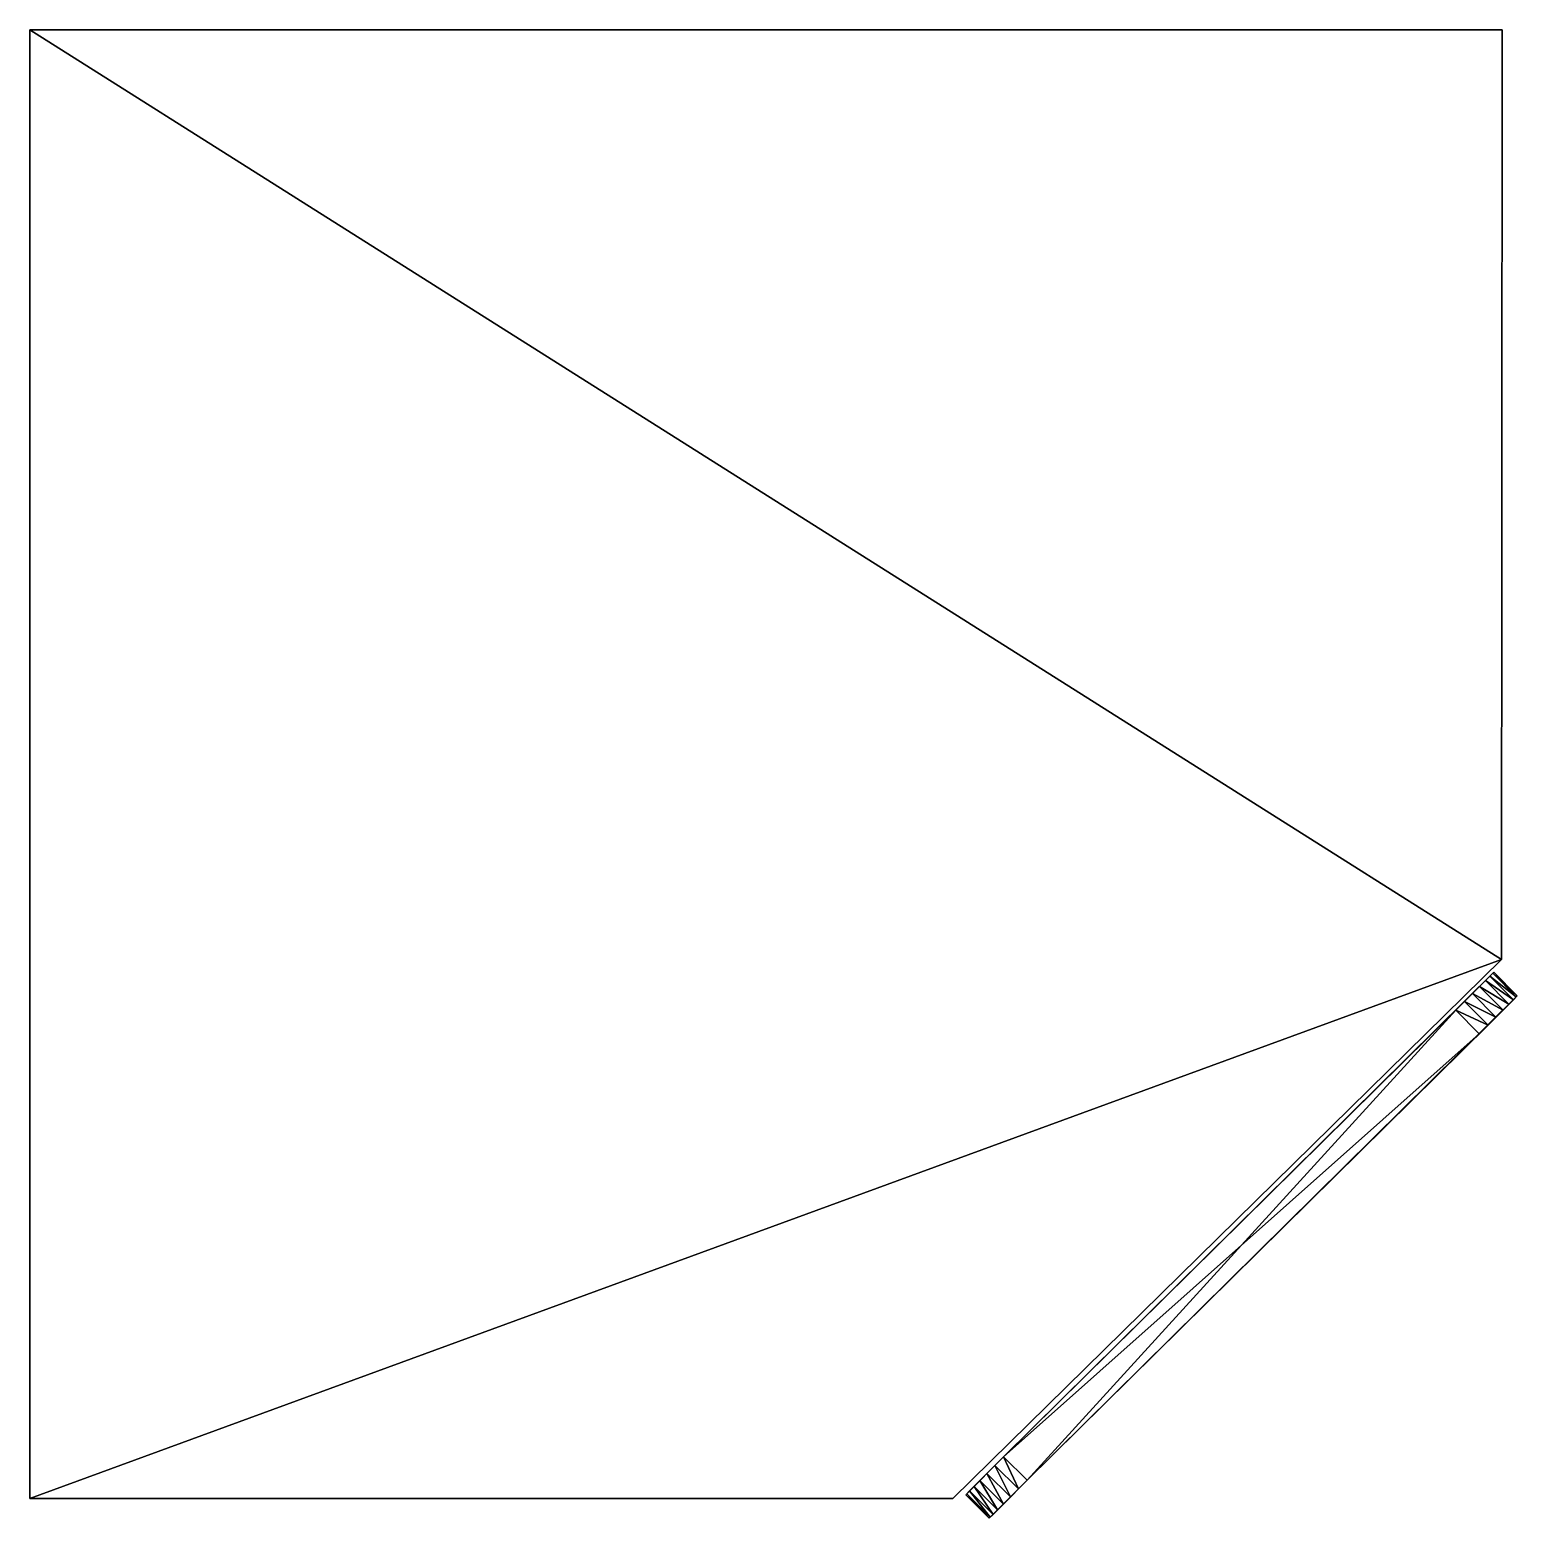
# Model space of a CAD drawing. Header units: centimetres. Extents: x -456 to 456, y -456 to 456.
import ezdxf

# ---------------------------------------------------------------- set-up
doc = ezdxf.new("R2010")
doc.units = ezdxf.units.CM
doc.layers.add('beige', color=7, linetype='Continuous', true_color=0x551cb1)
doc.layers.add('grey', color=7, linetype='Continuous', true_color=0x551cb1)

msp = doc.modelspace()

# ---------------------------------------------------------------- meshes
at = {"layer": 'beige', "color": 151, "true_color": 0x9ab9e5}
mesh = msp.add_polyface(dxfattribs=at)
corners = [(141.12, -418.6, 1082.26), (135.79, -423.92, 1081.39), (130.9, -428.82, 1078.91), (126.58, -433.13, 1075.03), (122.98, -436.74, 1069.93), (120.23, -439.48, 1063.83), (118.48, -441.23, 1056.91), (117.87, -441.85, 1049.38), (155.53, -433.01, 1082.26), (150.21, -438.34, 1081.39), (145.31, -443.23, 1078.91), (141, -447.55, 1075.03), (137.39, -451.15, 1069.93), (134.65, -453.9, 1063.83), (132.9, -455.65, 1056.91), (132.28, -456.26, 1049.38), (141.12, -418.59, -1080.41), (135.79, -423.92, -1079.54), (150.21, -438.34, -1079.54), (155.53, -433.01, -1080.41), (130.9, -428.82, -1077.07), (145.31, -443.23, -1077.07), (126.58, -433.13, -1073.18), (141, -447.55, -1073.18), (122.98, -436.73, -1068.09), (137.39, -451.15, -1068.09), (120.23, -439.48, -1061.98), (134.65, -453.9, -1061.98), (118.48, -441.23, -1055.06), (132.9, -455.65, -1055.06), (117.87, -441.85, -1047.53), (132.28, -456.26, -1047.53), (418.37, -144.83, 1082.26), (423.7, -139.5, 1081.39), (438.12, -153.92, 1081.39), (432.79, -159.24, 1082.26), (428.59, -134.61, 1078.91), (443.01, -149.02, 1078.91), (432.91, -130.29, 1075.03), (447.33, -144.71, 1075.03), (436.51, -126.69, 1069.94), (450.93, -141.1, 1069.94), (439.26, -123.94, 1063.83), (453.67, -138.36, 1063.83), (441.01, -122.19, 1056.91), (455.43, -136.61, 1056.91), (441.62, -121.58, 1049.38), (456.04, -135.99, 1049.38), (441.62, -121.58, -1047.53), (456.04, -135.99, -1047.53), (418.37, -144.83, -1080.41), (423.7, -139.5, -1079.54), (428.59, -134.61, -1077.07), (432.91, -130.29, -1073.18), (436.51, -126.69, -1068.09), (439.26, -123.94, -1061.98), (441.01, -122.19, -1055.06), (455.43, -136.61, -1055.06), (453.67, -138.36, -1061.98), (450.93, -141.1, -1068.09), (447.33, -144.7, -1073.18), (443.01, -149.02, -1077.07), (438.12, -153.91, -1079.54), (432.79, -159.24, -1080.41)]
mesh.append_faces([[corners[k] for k in face] for face in [(48, 55, 53), (53, 51, 16), (48, 53, 16), (22, 26, 30), (16, 22, 30), (6, 4, 2), (30, 6, 2), (16, 30, 2), (16, 2, 0), (16, 32, 36), (48, 16, 36), (44, 48, 36), (44, 36, 40), (12, 14, 31), (10, 12, 31), (31, 27, 23), (31, 23, 19), (10, 31, 19), (8, 10, 19), (37, 35, 19), (19, 62, 60), (60, 58, 49), (19, 60, 49), (37, 19, 49), (41, 37, 49), (41, 49, 45)]], dxfattribs={"vtx0": -1, "vtx1": -1, "vtx2": -1, "color": 151})
mesh.append_faces([[corners[k] for k in face] for face in [(16, 0, 32), (23, 18, 19)]], dxfattribs={"vtx0": -1, "vtx2": -1, "color": 151})
mesh.append_faces([[corners[k] for k in face] for face in [(42, 44, 40), (43, 41, 45)]], dxfattribs={"vtx1": -1, "color": 151})
mesh.append_faces([[corners[k] for k in face] for face in [(16, 17, 22), (35, 8, 19)]], dxfattribs={"vtx1": -1, "vtx2": -1, "color": 151})
mesh.append_faces([[corners[k] for k in face] for face in [(9, 8, 0), (0, 1, 9), (10, 9, 1), (1, 2, 10), (11, 10, 2), (2, 3, 11), (12, 11, 3), (3, 4, 12), (13, 12, 4), (4, 5, 13), (14, 13, 5), (5, 6, 14), (15, 14, 6), (6, 7, 15), (30, 31, 15), (15, 7, 30), (18, 17, 16), (16, 19, 18), (21, 20, 17), (17, 18, 21), (23, 22, 20), (20, 21, 23), (25, 24, 22), (22, 23, 25), (27, 26, 24), (24, 25, 27), (29, 28, 26), (26, 27, 29), (31, 30, 28), (28, 29, 31), (34, 33, 32), (32, 35, 34), (37, 36, 33), (33, 34, 37), (39, 38, 36), (36, 37, 39), (41, 40, 38), (38, 39, 41), (43, 42, 40), (40, 41, 43), (45, 44, 42), (42, 43, 45), (47, 46, 44), (44, 45, 47), (48, 46, 47), (47, 49, 48), (44, 46, 48), (48, 56, 55), (55, 54, 53), (53, 52, 51), (51, 50, 16), (17, 20, 22), (22, 24, 26), (26, 28, 30), (30, 7, 6), (6, 5, 4), (4, 3, 2), (2, 1, 0), (32, 33, 36), (36, 38, 40), (41, 39, 37), (37, 34, 35), (8, 9, 10), (10, 11, 12), (12, 13, 14), (14, 15, 31), (31, 29, 27), (27, 25, 23), (23, 21, 18), (19, 63, 62), (62, 61, 60), (60, 59, 58), (58, 57, 49), (49, 47, 45), (62, 63, 50), (50, 51, 62), (61, 62, 51), (51, 52, 61), (60, 61, 52), (52, 53, 60), (59, 60, 53), (53, 54, 59), (58, 59, 54), (54, 55, 58), (57, 58, 55), (55, 56, 57), (49, 57, 56), (56, 48, 49), (8, 35, 32), (32, 0, 8), (16, 50, 63), (63, 19, 16)]], dxfattribs={"vtx2": -1, "color": 151})
at = {"layer": 'grey', "color": 151, "true_color": 0x9ab9e5}
mesh = msp.add_polyface(dxfattribs=at)
corners = [(110.04, -444.21, -1082.26), (446.49, -113.69, -1082.26), (446.75, 456.26, -1082.26), (-456.04, 456.26, -1082.26), (-456.04, -444.21, -1082.26), (110.04, -444.21, 1060.47), (446.49, -113.69, 1060.47), (446.75, 456.26, 1060.47), (-456.04, 456.26, 1060.47), (-456.04, -444.21, 1060.47)]
mesh.append_faces([[corners[k] for k in face] for face in [(1, 3, 2), (6, 9, 5)]], dxfattribs={"vtx0": -1, "color": 151})
mesh.append_faces([[corners[k] for k in face] for face in [(1, 4, 3), (6, 8, 9)]], dxfattribs={"vtx0": -1, "vtx2": -1, "color": 151})
mesh.append_faces([[corners[k] for k in face] for face in [(6, 5, 0), (0, 1, 6), (7, 6, 1), (1, 2, 7), (8, 7, 2), (2, 3, 8), (9, 8, 3), (3, 4, 9), (5, 9, 4), (4, 0, 5), (1, 0, 4), (6, 7, 8)]], dxfattribs={"vtx2": -1, "color": 151})

doc.saveas('drawing.dxf')
